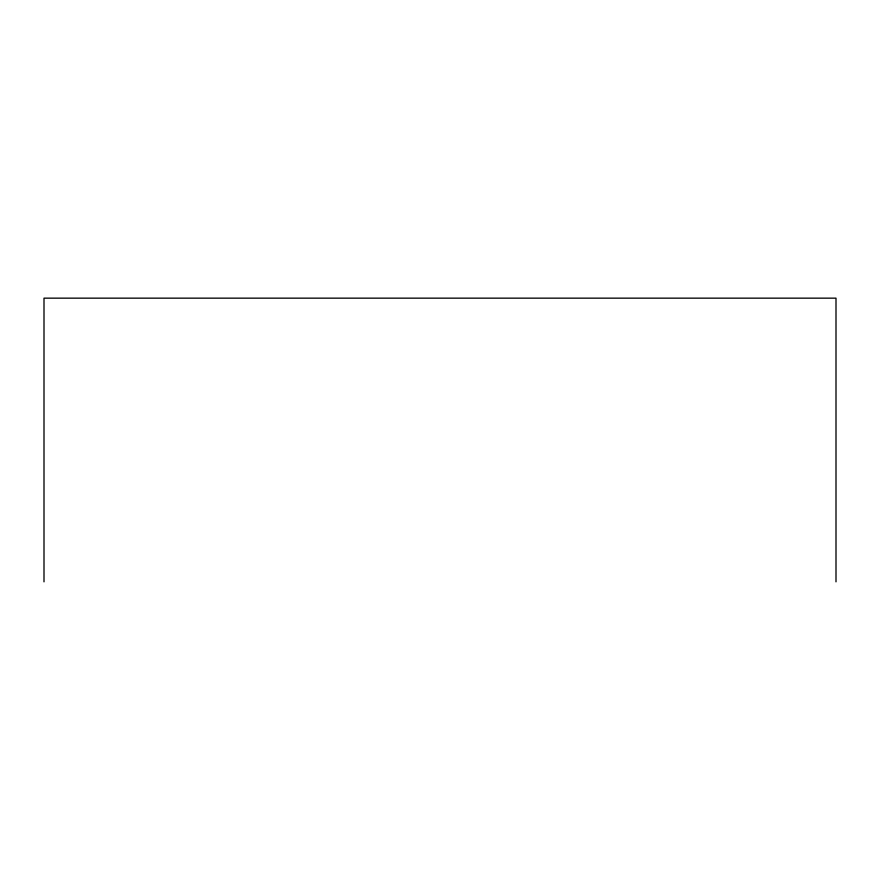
<?xml version="1.0" encoding="UTF-8"?>
<svg xmlns="http://www.w3.org/2000/svg" width="880" height="880" viewBox="0 0 880 880"><rect width="100%" height="100%" fill="white"/><g stroke="black" fill="none" stroke-linecap="round" stroke-linejoin="round"><path stroke-width="1.32" d="M836 581.845L836 298.155L44 298.155L44 581.845"/></g></svg>
